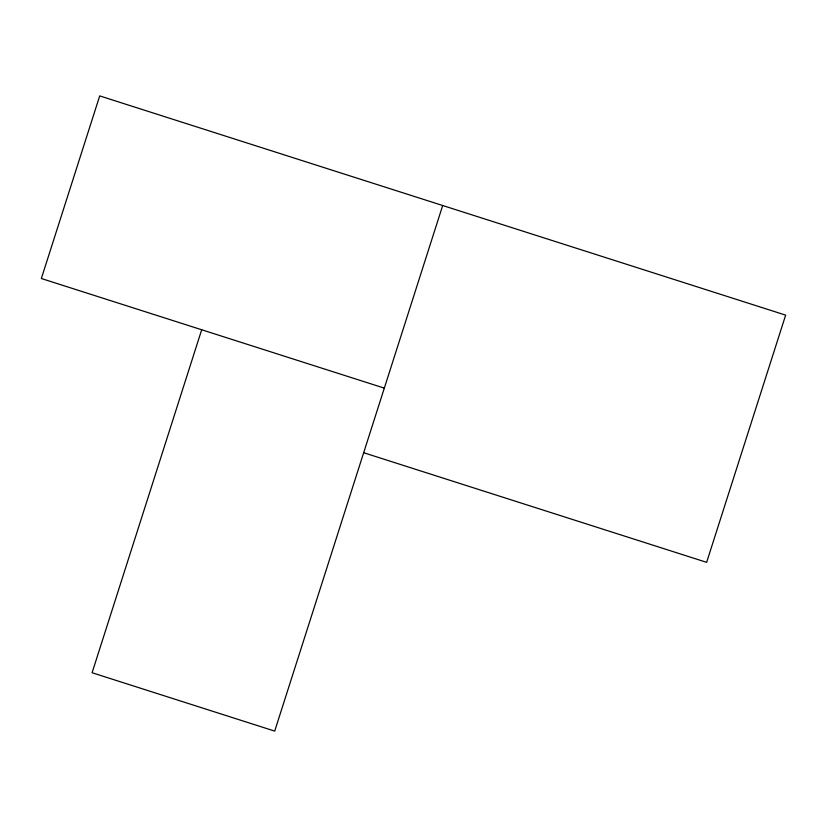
<?xml version="1.0" encoding="UTF-8"?>
<svg xmlns="http://www.w3.org/2000/svg" width="827" height="827" viewBox="0 0 827 827"><rect width="100%" height="100%" fill="white"/><g stroke="black" fill="none" stroke-linecap="round" stroke-linejoin="round"><path stroke-width="1.24" d="M201.695 329.766L92.086 672.733L274.698 731.099L442.683 205.52M384.317 388.132L41.35 278.513L99.716 95.901L785.65 315.128L706.64 562.339L363.673 452.72"/></g></svg>
